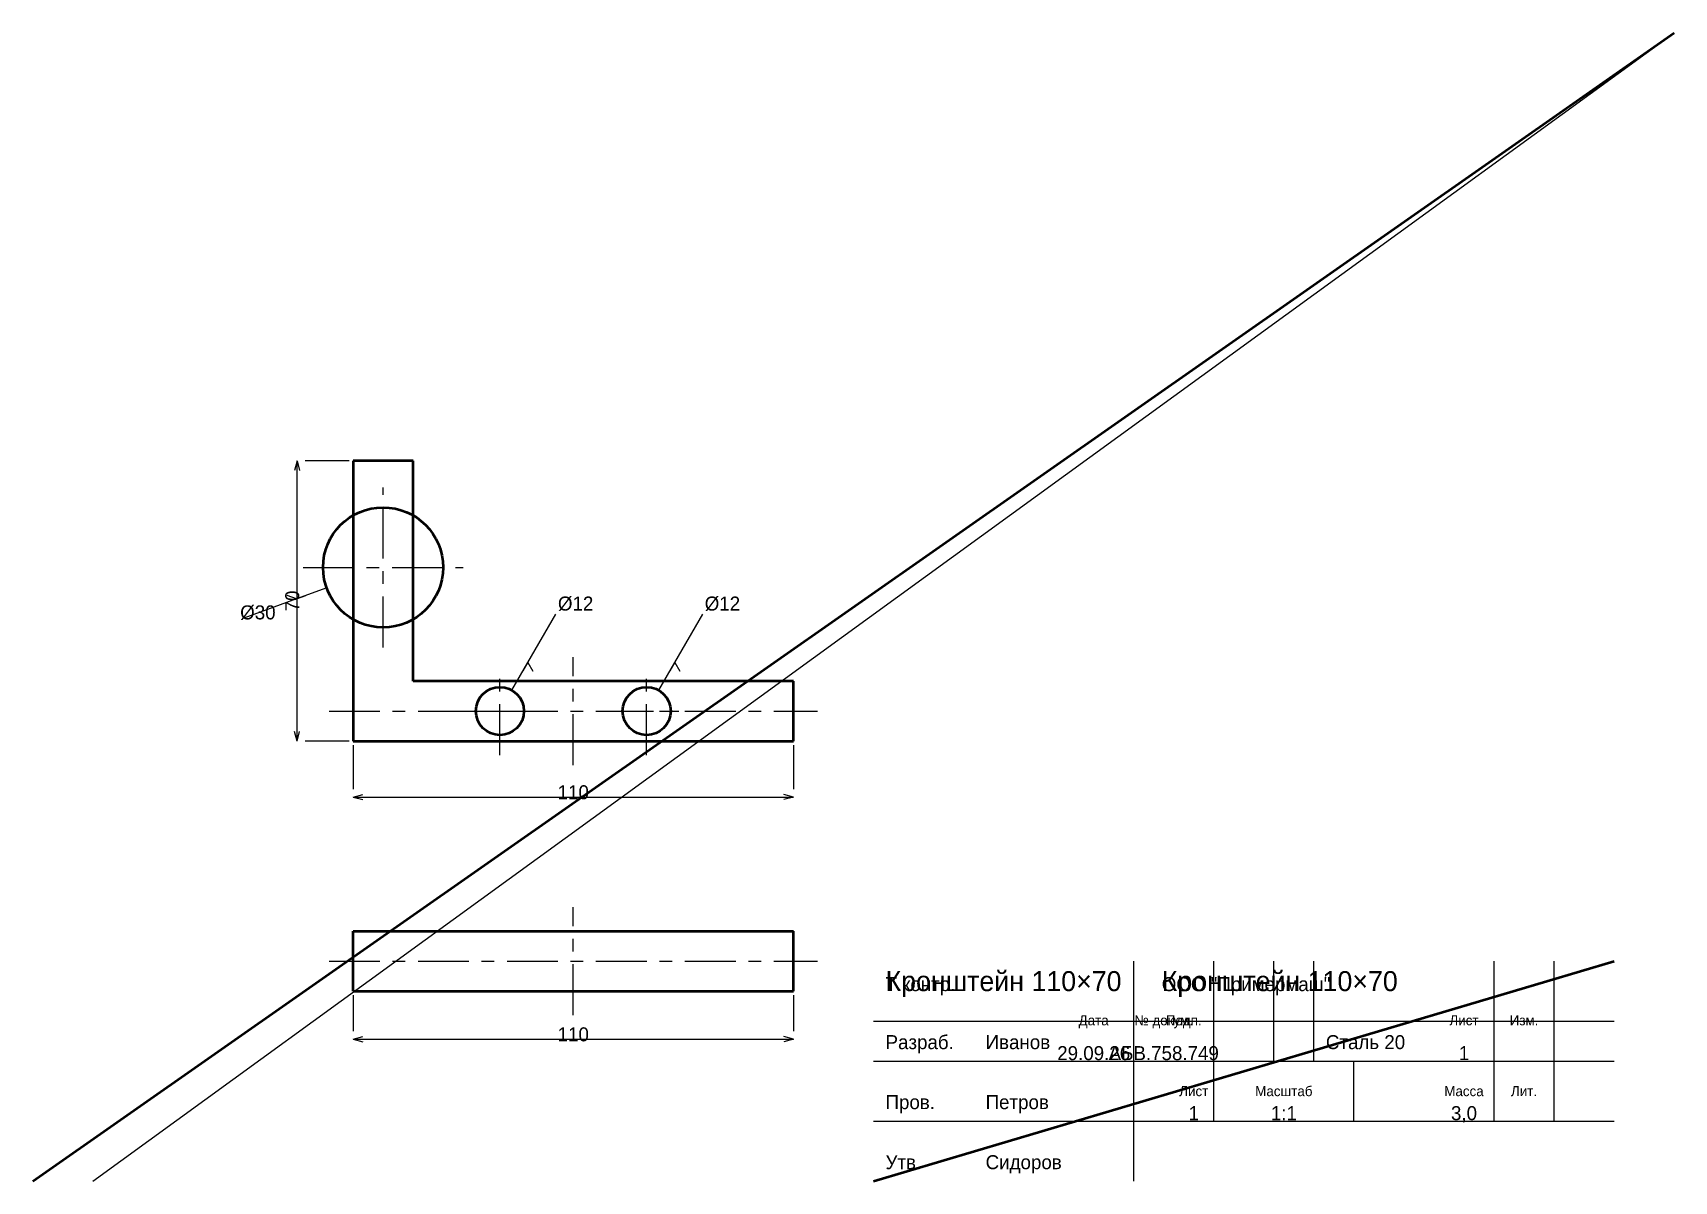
# Model space of a CAD drawing. Header units: millimetres. Extents: x 5 to 415, y 5 to 292.
import ezdxf
from ezdxf.enums import TextEntityAlignment as Align

# ---------------------------------------------------------------- set-up
doc = ezdxf.new("R2010")
doc.units = ezdxf.units.MM
doc.linetypes.add('CENTER', pattern=[22.225, 12.7, -3.175, 3.175, -3.175])
doc.linetypes.add('DASHED', pattern=[9, 6, -3])
for name, color, linetype, lineweight in [('AXIS', 7, 'CENTER', 25), ('DIMS', 7, 'CONTINUOUS', 25), ('MAIN', 7, 'CONTINUOUS', 50), ('TEXT', 7, 'CONTINUOUS', 25), ('THIN', 7, 'CONTINUOUS', 25)]:
    doc.layers.add(name, color=color, linetype=linetype, lineweight=lineweight)

msp = doc.modelspace()

# ---------------------------------------------------------------- linework, layer by layer
at = {"layer": 'AXIS', "linetype": 'CENTER', "lineweight": 25}
for p, q in [((92.5, 138.4), (92.5, 178.4)), ((72.5, 158.4), (112.5, 158.4)), ((140, 109), (140, 136)), ((121.667, 111.5), (121.667, 133.5)), ((158.333, 111.5), (158.333, 133.5)), ((79, 122.5), (201, 122.5)), ((110.667, 122.5), (132.667, 122.5)), ((147.333, 122.5), (169.333, 122.5)), ((140, 46.5), (140, 73.5)), ((79, 60), (201, 60))]:
    msp.add_line(p, q, dxfattribs=at)
at = {"layer": 'DIMS', "linetype": 'CONTINUOUS', "lineweight": 25}
for p, q in [((71, 185), (70.353, 182.585)), ((71, 115), (71, 185)), ((71, 185), (71.647, 182.585)), ((84, 185), (73, 185)), ((78.405, 153.27), (70.887, 150.534)), ((70.887, 150.534), (57.731, 145.745)), ((70.887, 150.534), (68.538, 151.389)), ((70.887, 150.534), (73.236, 151.389)), ((128.667, 134.624), (135.667, 146.749)), ((165.333, 134.624), (172.333, 146.749)), ((124.667, 127.696), (128.667, 134.624)), ((128.667, 134.624), (127.417, 132.459)), ((128.667, 134.624), (129.917, 132.459)), ((161.333, 127.696), (165.333, 134.624)), ((165.333, 134.624), (164.083, 132.459)), ((165.333, 134.624), (166.583, 132.459)), ((71, 115), (70.353, 117.415)), ((71, 115), (71.647, 117.415)), ((84, 115), (73, 115)), ((85, 114), (85, 103)), ((195, 114), (195, 103)), ((85, 101), (87.415, 101.647)), ((85, 101), (195, 101)), ((85, 101), (87.415, 100.353)), ((195, 101), (192.585, 101.647)), ((195, 101), (192.585, 100.353)), ((85, 51.5), (85, 42.5)), ((195, 51.5), (195, 42.5)), ((85, 40.5), (87.415, 41.147)), ((195, 40.5), (192.585, 41.147)), ((85, 40.5), (195, 40.5)), ((85, 40.5), (87.415, 39.853)), ((195, 40.5), (192.585, 39.853))]:
    msp.add_line(p, q, dxfattribs=at)
at = {"layer": 'MAIN', "linetype": 'CONTINUOUS', "lineweight": 50}
for p, q in [((5, 5), (415, 292)), ((100, 185), (85, 185)), ((85, 185), (85, 115)), ((100, 130), (100, 185)), ((195, 130), (100, 130)), ((195, 115), (195, 130)), ((85, 115), (195, 115)), ((85, 67.5), (195, 67.5)), ((85, 52.5), (85, 67.5)), ((195, 52.5), (195, 67.5)), ((215, 5), (400, 60)), ((85, 52.5), (195, 52.5))]:
    msp.add_line(p, q, dxfattribs=at)
for centre, radius in [((92.5, 158.4), 15), ((121.667, 122.5), 6), ((158.333, 122.5), 6)]:
    msp.add_circle(centre, radius, dxfattribs=at)
at = {"layer": 'THIN', "linetype": 'CONTINUOUS', "lineweight": 25}
for p, q in [((20, 5), (415, 292)), ((280, 5), (280, 60)), ((300, 35), (300, 60)), ((315, 35), (315, 60)), ((325, 35), (325, 60)), ((370, 35), (370, 60)), ((385, 35), (385, 60)), ((215, 45), (400, 45)), ((215, 35), (400, 35)), ((300, 20), (300, 35)), ((335, 20), (335, 35)), ((370, 20), (370, 35)), ((385, 20), (385, 35)), ((215, 20), (400, 20))]:
    msp.add_line(p, q, dxfattribs=at)
at = {"layer": 'THIN', "linetype": 'DASHED', "lineweight": 25}
for p, q in [((115.667, 67.5), (127.667, 67.5)), ((152.333, 67.5), (164.333, 67.5))]:
    msp.add_line(p, q, dxfattribs=at)

# ---------------------------------------------------------------- texts
at = {"layer": 'DIMS', "linetype": 'CONTINUOUS', "lineweight": 25}
msp.add_text('70', height=3.5, rotation=90, dxfattribs=at).set_placement((69.8, 150), align=Align.MIDDLE_CENTER)
for s, p in [('%%c30', (56.792, 145.403)), ('%%c12', (136.167, 147.615)), ('%%c12', (172.833, 147.615))]:
    msp.add_text(s, height=3.5, dxfattribs=at).set_placement(p)
for p in [(140, 102.2), (140, 41.7)]:
    msp.add_text('110', height=3.5, dxfattribs=at).set_placement(p, align=Align.MIDDLE_CENTER)
at = {"layer": 'TEXT', "linetype": 'CONTINUOUS', "lineweight": 25}
for s, height, p in [('Кронштейн 110×70', 5, (218, 52.5)), ('Кронштейн 110×70', 5, (287, 52.5)), ('Т.контр.', 3.5, (218, 52.5)), ('ООО "Примермаш"', 3.5, (287, 52.5)), ('Разраб.', 3.5, (218, 38)), ('Иванов', 3.5, (243, 38)), ('Сталь 20', 3.5, (328, 38)), ('Пров.', 3.5, (218, 23)), ('Петров', 3.5, (243, 23)), ('Утв.', 3.5, (218, 8)), ('Сидоров', 3.5, (243, 8))]:
    msp.add_text(s, height=height, dxfattribs=at).set_placement(p)
for s, height, p in [('Дата', 2.5, (270, 45.2)), ('№ докум.', 2.5, (287.5, 45.2)), ('Подп.', 2.5, (292.5, 45.2)), ('Лист', 2.5, (362.5, 45.2)), ('Изм.', 2.5, (377.5, 45.2)), ('29.09.26', 3.5, (270, 37)), ('АБВ.758.749', 3.5, (287.5, 37)), ('1', 3.5, (362.5, 37)), ('Лист', 2.5, (295, 27.5)), ('Масштаб', 2.5, (317.5, 27.5)), ('Масса', 2.5, (362.5, 27.5)), ('Лит.', 2.5, (377.5, 27.5)), ('1', 3.5, (295, 22)), ('1:1', 3.5, (317.5, 22)), ('3,0', 3.5, (362.5, 22))]:
    msp.add_text(s, height=height, dxfattribs=at).set_placement(p, align=Align.MIDDLE_CENTER)

doc.saveas('drawing.dxf')
